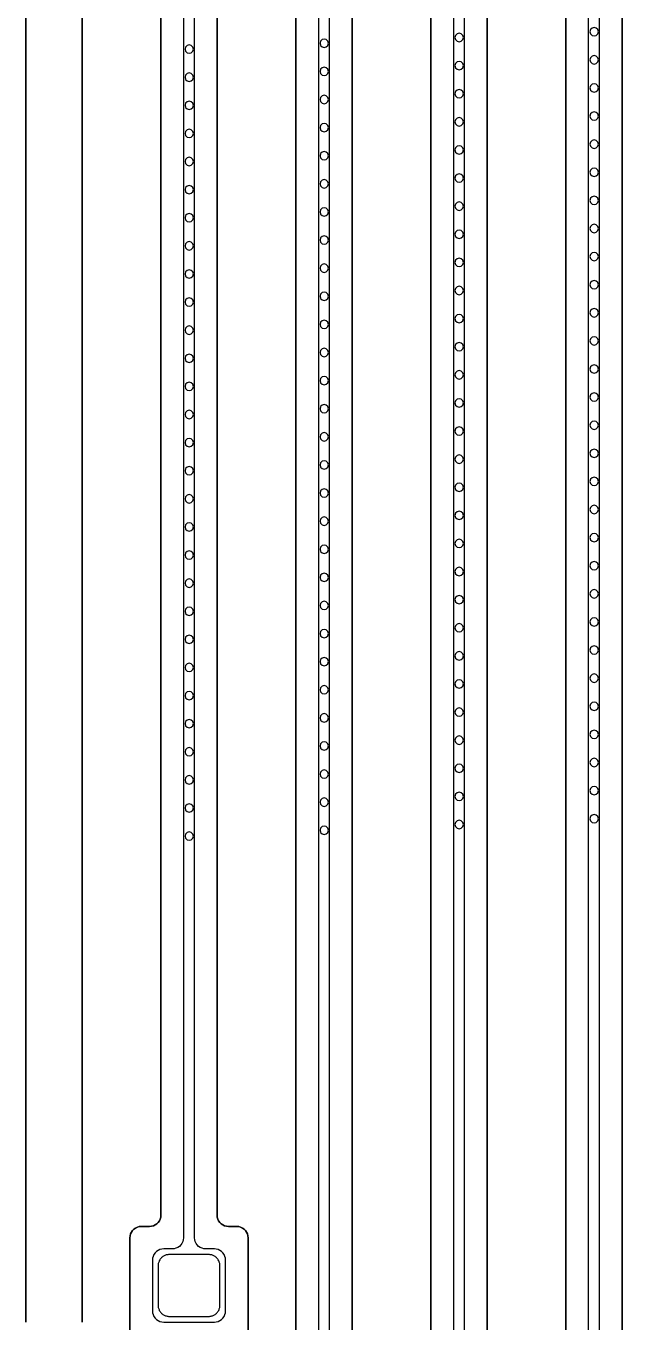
# Model space of a CAD drawing. Header units: metres. Extents: x -1550 to 1550, y -904 to 26100.
# Drawn here: x -238 to -132, y 1898.3 to 2128.8 of the extents above; entities that cross this region are included whole.
import ezdxf

# ---------------------------------------------------------------- set-up
doc = ezdxf.new("R2010")
doc.units = ezdxf.units.M
for name, color, linetype in [('Electrodes', 2, 'CONTINUOUS'), ('Metal', 4, 'CONTINUOUS'), ('pattern_ionp', 7, 'CONTINUOUS'), ('Polyimide', 3, 'CONTINUOUS'), ('Polyimide_Negative', 5, 'CONTINUOUS')]:
    doc.layers.add(name, color=color, linetype=linetype)

msp = doc.modelspace()

# ---------------------------------------------------------------- linework, layer by layer
at = {"layer": 'Electrodes'}
msp.add_lwpolyline([(-205.5, 1899.26), (-205.36, 1899.27), (-205.23, 1899.28), (-205.09, 1899.3), (-204.96, 1899.34), (-204.83, 1899.38), (-204.7, 1899.43), (-204.58, 1899.49), (-204.46, 1899.55), (-204.35, 1899.63), (-204.24, 1899.71), (-204.13, 1899.8), (-204.04, 1899.9), (-203.95, 1900), (-203.87, 1900.11), (-203.79, 1900.22), (-203.72, 1900.34), (-203.67, 1900.47), (-203.62, 1900.59), (-203.57, 1900.72), (-203.54, 1900.85), (-203.52, 1900.99), (-203.5, 1901.13), (-203.5, 1901.26), (-203.5, 1908.26), (-203.5, 1908.4), (-203.52, 1908.53), (-203.54, 1908.67), (-203.57, 1908.8), (-203.62, 1908.93), (-203.67, 1909.06), (-203.72, 1909.18), (-203.79, 1909.3), (-203.87, 1909.42), (-203.95, 1909.52), (-204.04, 1909.63), (-204.13, 1909.72), (-204.24, 1909.81), (-204.35, 1909.9), (-204.46, 1909.97), (-204.58, 1910.04), (-204.7, 1910.1), (-204.83, 1910.15), (-204.96, 1910.19), (-205.09, 1910.22), (-205.23, 1910.24), (-205.36, 1910.26), (-205.5, 1910.26), (-212.5, 1910.26), (-212.64, 1910.26), (-212.77, 1910.24), (-212.91, 1910.22), (-213.04, 1910.19), (-213.17, 1910.15), (-213.3, 1910.1), (-213.42, 1910.04), (-213.54, 1909.97), (-213.65, 1909.9), (-213.76, 1909.81), (-213.87, 1909.72), (-213.96, 1909.63), (-214.05, 1909.52), (-214.13, 1909.42), (-214.21, 1909.3), (-214.28, 1909.18), (-214.33, 1909.06), (-214.38, 1908.93), (-214.43, 1908.8), (-214.46, 1908.67), (-214.48, 1908.53), (-214.5, 1908.4), (-214.5, 1908.26), (-214.5, 1901.26), (-214.5, 1901.13), (-214.48, 1900.99), (-214.46, 1900.85), (-214.43, 1900.72), (-214.38, 1900.59), (-214.33, 1900.47), (-214.28, 1900.34), (-214.21, 1900.22), (-214.13, 1900.11), (-214.05, 1900), (-213.96, 1899.9), (-213.87, 1899.8), (-213.76, 1899.71), (-213.65, 1899.63), (-213.54, 1899.55), (-213.42, 1899.49), (-213.3, 1899.43), (-213.17, 1899.38), (-213.04, 1899.34), (-212.91, 1899.3), (-212.77, 1899.28), (-212.64, 1899.27), (-212.5, 1899.26), (-205.5, 1899.26)], close=True, dxfattribs=at)
at = {"layer": 'Metal'}
for points in [[(-210, 11993.5), (-210, 1913.26), (-210.03, 1912.91), (-210.12, 1912.58), (-210.27, 1912.26), (-210.47, 1911.98), (-210.71, 1911.73), (-211, 1911.53), (-211.32, 1911.38), (-211.65, 1911.29), (-212, 1911.26), (-213.5, 1911.26), (-213.85, 1911.23), (-214.18, 1911.14), (-214.5, 1910.99), (-214.79, 1910.79), (-215.03, 1910.55), (-215.23, 1910.26), (-215.38, 1909.95), (-215.47, 1909.61), (-215.5, 1909.26), (-215.5, 1900.26), (-215.47, 1899.91), (-215.38, 1899.58), (-215.23, 1899.26), (-215.03, 1898.98), (-214.79, 1898.73), (-214.5, 1898.53), (-214.18, 1898.38), (-213.85, 1898.29), (-213.5, 1898.26), (-204.5, 1898.26), (-204.15, 1898.29), (-203.82, 1898.38), (-203.5, 1898.53), (-203.21, 1898.73), (-202.97, 1898.98), (-202.77, 1899.26), (-202.62, 1899.58), (-202.53, 1899.91), (-202.5, 1900.26), (-202.5, 1909.26), (-202.53, 1909.61), (-202.62, 1909.95), (-202.77, 1910.26), (-202.97, 1910.55), (-203.21, 1910.79), (-203.5, 1910.99), (-203.82, 1911.14), (-204.15, 1911.23), (-204.5, 1911.26), (-206, 1911.26), (-206.35, 1911.29), (-206.68, 1911.38), (-207, 1911.53), (-207.29, 1911.73), (-207.53, 1911.98), (-207.73, 1912.26), (-207.88, 1912.58), (-207.97, 1912.91), (-208, 1913.26), (-208, 11993.5)], [(-186, 11993.5), (-186, 1659.29)], [(-184, 1659.29), (-184, 11993.5)], [(-162, 11993.5), (-162, 1405.33)], [(-160, 1405.33), (-160, 11993.5)], [(-138, 11993.5), (-138, 1151.36)], [(-136, 1151.36), (-136, 11993.5)]]:
    msp.add_lwpolyline(points, dxfattribs=at)
at = {"layer": 'pattern_ionp'}
for points in [[(-136.21, 2127.8), (-136.31, 2128.18), (-136.59, 2128.45), (-136.96, 2128.55), (-137.34, 2128.45), (-137.61, 2128.18), (-137.71, 2127.8), (-137.61, 2127.43), (-137.34, 2127.15), (-136.96, 2127.05), (-136.59, 2127.15), (-136.31, 2127.43), (-136.21, 2127.8)], [(-184.21, 2125.74), (-184.31, 2126.11), (-184.59, 2126.39), (-184.96, 2126.49), (-185.34, 2126.39), (-185.61, 2126.11), (-185.71, 2125.74), (-185.61, 2125.36), (-185.34, 2125.09), (-184.96, 2124.99), (-184.59, 2125.09), (-184.31, 2125.36), (-184.21, 2125.74)], [(-160.21, 2126.77), (-160.31, 2127.14), (-160.59, 2127.42), (-160.96, 2127.52), (-161.34, 2127.42), (-161.61, 2127.14), (-161.71, 2126.77), (-161.61, 2126.39), (-161.34, 2126.12), (-160.96, 2126.02), (-160.59, 2126.12), (-160.31, 2126.39), (-160.21, 2126.77)], [(-208.21, 2124.71), (-208.31, 2125.08), (-208.59, 2125.35), (-208.96, 2125.46), (-209.34, 2125.35), (-209.61, 2125.08), (-209.71, 2124.71), (-209.61, 2124.33), (-209.34, 2124.06), (-208.96, 2123.96), (-208.59, 2124.06), (-208.31, 2124.33), (-208.21, 2124.71)], [(-184.21, 2120.74), (-184.31, 2121.11), (-184.59, 2121.39), (-184.96, 2121.49), (-185.34, 2121.39), (-185.61, 2121.11), (-185.71, 2120.74), (-185.61, 2120.36), (-185.34, 2120.09), (-184.96, 2119.99), (-184.59, 2120.09), (-184.31, 2120.36), (-184.21, 2120.74)], [(-160.21, 2121.77), (-160.31, 2122.14), (-160.59, 2122.42), (-160.96, 2122.52), (-161.34, 2122.42), (-161.61, 2122.14), (-161.71, 2121.77), (-161.61, 2121.39), (-161.34, 2121.12), (-160.96, 2121.02), (-160.59, 2121.12), (-160.31, 2121.39), (-160.21, 2121.77)], [(-136.21, 2122.8), (-136.31, 2123.18), (-136.59, 2123.45), (-136.96, 2123.55), (-137.34, 2123.45), (-137.61, 2123.18), (-137.71, 2122.8), (-137.61, 2122.43), (-137.34, 2122.15), (-136.96, 2122.05), (-136.59, 2122.15), (-136.31, 2122.43), (-136.21, 2122.8)], [(-208.21, 2119.71), (-208.31, 2120.08), (-208.59, 2120.35), (-208.96, 2120.46), (-209.34, 2120.35), (-209.61, 2120.08), (-209.71, 2119.71), (-209.61, 2119.33), (-209.34, 2119.06), (-208.96, 2118.96), (-208.59, 2119.06), (-208.31, 2119.33), (-208.21, 2119.71)], [(-160.21, 2116.77), (-160.31, 2117.14), (-160.59, 2117.42), (-160.96, 2117.52), (-161.34, 2117.42), (-161.61, 2117.14), (-161.71, 2116.77), (-161.61, 2116.39), (-161.34, 2116.12), (-160.96, 2116.02), (-160.59, 2116.12), (-160.31, 2116.39), (-160.21, 2116.77)], [(-136.21, 2117.8), (-136.31, 2118.18), (-136.59, 2118.45), (-136.96, 2118.55), (-137.34, 2118.45), (-137.61, 2118.18), (-137.71, 2117.8), (-137.61, 2117.43), (-137.34, 2117.15), (-136.96, 2117.05), (-136.59, 2117.15), (-136.31, 2117.43), (-136.21, 2117.8)], [(-208.21, 2114.71), (-208.31, 2115.08), (-208.59, 2115.35), (-208.96, 2115.46), (-209.34, 2115.35), (-209.61, 2115.08), (-209.71, 2114.71), (-209.61, 2114.33), (-209.34, 2114.06), (-208.96, 2113.96), (-208.59, 2114.06), (-208.31, 2114.33), (-208.21, 2114.71)], [(-184.21, 2115.74), (-184.31, 2116.11), (-184.59, 2116.39), (-184.96, 2116.49), (-185.34, 2116.39), (-185.61, 2116.11), (-185.71, 2115.74), (-185.61, 2115.36), (-185.34, 2115.09), (-184.96, 2114.99), (-184.59, 2115.09), (-184.31, 2115.36), (-184.21, 2115.74)], [(-160.21, 2111.77), (-160.31, 2112.14), (-160.59, 2112.42), (-160.96, 2112.52), (-161.34, 2112.42), (-161.61, 2112.14), (-161.71, 2111.77), (-161.61, 2111.39), (-161.34, 2111.12), (-160.96, 2111.02), (-160.59, 2111.12), (-160.31, 2111.39), (-160.21, 2111.77)], [(-136.21, 2112.8), (-136.31, 2113.18), (-136.59, 2113.45), (-136.96, 2113.55), (-137.34, 2113.45), (-137.61, 2113.18), (-137.71, 2112.8), (-137.61, 2112.43), (-137.34, 2112.15), (-136.96, 2112.05), (-136.59, 2112.15), (-136.31, 2112.43), (-136.21, 2112.8)], [(-208.21, 2109.71), (-208.31, 2110.08), (-208.59, 2110.35), (-208.96, 2110.46), (-209.34, 2110.35), (-209.61, 2110.08), (-209.71, 2109.71), (-209.61, 2109.33), (-209.34, 2109.06), (-208.96, 2108.96), (-208.59, 2109.06), (-208.31, 2109.33), (-208.21, 2109.71)], [(-184.21, 2110.74), (-184.31, 2111.11), (-184.59, 2111.39), (-184.96, 2111.49), (-185.34, 2111.39), (-185.61, 2111.11), (-185.71, 2110.74), (-185.61, 2110.36), (-185.34, 2110.09), (-184.96, 2109.99), (-184.59, 2110.09), (-184.31, 2110.36), (-184.21, 2110.74)], [(-160.21, 2106.77), (-160.31, 2107.14), (-160.59, 2107.42), (-160.96, 2107.52), (-161.34, 2107.42), (-161.61, 2107.14), (-161.71, 2106.77), (-161.61, 2106.39), (-161.34, 2106.12), (-160.96, 2106.02), (-160.59, 2106.12), (-160.31, 2106.39), (-160.21, 2106.77)], [(-136.21, 2107.8), (-136.31, 2108.18), (-136.59, 2108.45), (-136.96, 2108.55), (-137.34, 2108.45), (-137.61, 2108.18), (-137.71, 2107.8), (-137.61, 2107.43), (-137.34, 2107.15), (-136.96, 2107.05), (-136.59, 2107.15), (-136.31, 2107.43), (-136.21, 2107.8)], [(-208.21, 2104.71), (-208.31, 2105.08), (-208.59, 2105.35), (-208.96, 2105.46), (-209.34, 2105.35), (-209.61, 2105.08), (-209.71, 2104.71), (-209.61, 2104.33), (-209.34, 2104.06), (-208.96, 2103.96), (-208.59, 2104.06), (-208.31, 2104.33), (-208.21, 2104.71)], [(-184.21, 2105.74), (-184.31, 2106.11), (-184.59, 2106.39), (-184.96, 2106.49), (-185.34, 2106.39), (-185.61, 2106.11), (-185.71, 2105.74), (-185.61, 2105.36), (-185.34, 2105.09), (-184.96, 2104.99), (-184.59, 2105.09), (-184.31, 2105.36), (-184.21, 2105.74)], [(-136.21, 2102.8), (-136.31, 2103.18), (-136.59, 2103.45), (-136.96, 2103.55), (-137.34, 2103.45), (-137.61, 2103.18), (-137.71, 2102.8), (-137.61, 2102.43), (-137.34, 2102.15), (-136.96, 2102.05), (-136.59, 2102.15), (-136.31, 2102.43), (-136.21, 2102.8)], [(-184.21, 2100.74), (-184.31, 2101.11), (-184.59, 2101.39), (-184.96, 2101.49), (-185.34, 2101.39), (-185.61, 2101.11), (-185.71, 2100.74), (-185.61, 2100.36), (-185.34, 2100.09), (-184.96, 2099.99), (-184.59, 2100.09), (-184.31, 2100.36), (-184.21, 2100.74)], [(-160.21, 2101.77), (-160.31, 2102.14), (-160.59, 2102.42), (-160.96, 2102.52), (-161.34, 2102.42), (-161.61, 2102.14), (-161.71, 2101.77), (-161.61, 2101.39), (-161.34, 2101.12), (-160.96, 2101.02), (-160.59, 2101.12), (-160.31, 2101.39), (-160.21, 2101.77)], [(-208.21, 2099.71), (-208.31, 2100.08), (-208.59, 2100.35), (-208.96, 2100.46), (-209.34, 2100.35), (-209.61, 2100.08), (-209.71, 2099.71), (-209.61, 2099.33), (-209.34, 2099.06), (-208.96, 2098.96), (-208.59, 2099.06), (-208.31, 2099.33), (-208.21, 2099.71)], [(-136.21, 2097.8), (-136.31, 2098.18), (-136.59, 2098.45), (-136.96, 2098.55), (-137.34, 2098.45), (-137.61, 2098.18), (-137.71, 2097.8), (-137.61, 2097.43), (-137.34, 2097.15), (-136.96, 2097.05), (-136.59, 2097.15), (-136.31, 2097.43), (-136.21, 2097.8)], [(-184.21, 2095.74), (-184.31, 2096.11), (-184.59, 2096.39), (-184.96, 2096.49), (-185.34, 2096.39), (-185.61, 2096.11), (-185.71, 2095.74), (-185.61, 2095.36), (-185.34, 2095.09), (-184.96, 2094.99), (-184.59, 2095.09), (-184.31, 2095.36), (-184.21, 2095.74)], [(-160.21, 2096.77), (-160.31, 2097.14), (-160.59, 2097.42), (-160.96, 2097.52), (-161.34, 2097.42), (-161.61, 2097.14), (-161.71, 2096.77), (-161.61, 2096.39), (-161.34, 2096.12), (-160.96, 2096.02), (-160.59, 2096.12), (-160.31, 2096.39), (-160.21, 2096.77)], [(-208.21, 2094.71), (-208.31, 2095.08), (-208.59, 2095.35), (-208.96, 2095.46), (-209.34, 2095.35), (-209.61, 2095.08), (-209.71, 2094.71), (-209.61, 2094.33), (-209.34, 2094.06), (-208.96, 2093.96), (-208.59, 2094.06), (-208.31, 2094.33), (-208.21, 2094.71)], [(-184.21, 2090.74), (-184.31, 2091.11), (-184.59, 2091.39), (-184.96, 2091.49), (-185.34, 2091.39), (-185.61, 2091.11), (-185.71, 2090.74), (-185.61, 2090.36), (-185.34, 2090.09), (-184.96, 2089.99), (-184.59, 2090.09), (-184.31, 2090.36), (-184.21, 2090.74)], [(-160.21, 2091.77), (-160.31, 2092.14), (-160.59, 2092.42), (-160.96, 2092.52), (-161.34, 2092.42), (-161.61, 2092.14), (-161.71, 2091.77), (-161.61, 2091.39), (-161.34, 2091.12), (-160.96, 2091.02), (-160.59, 2091.12), (-160.31, 2091.39), (-160.21, 2091.77)], [(-136.21, 2092.8), (-136.31, 2093.18), (-136.59, 2093.45), (-136.96, 2093.55), (-137.34, 2093.45), (-137.61, 2093.18), (-137.71, 2092.8), (-137.61, 2092.43), (-137.34, 2092.15), (-136.96, 2092.05), (-136.59, 2092.15), (-136.31, 2092.43), (-136.21, 2092.8)], [(-208.21, 2089.71), (-208.31, 2090.08), (-208.59, 2090.35), (-208.96, 2090.46), (-209.34, 2090.35), (-209.61, 2090.08), (-209.71, 2089.71), (-209.61, 2089.33), (-209.34, 2089.06), (-208.96, 2088.96), (-208.59, 2089.06), (-208.31, 2089.33), (-208.21, 2089.71)], [(-160.21, 2086.77), (-160.31, 2087.14), (-160.59, 2087.42), (-160.96, 2087.52), (-161.34, 2087.42), (-161.61, 2087.14), (-161.71, 2086.77), (-161.61, 2086.39), (-161.34, 2086.12), (-160.96, 2086.02), (-160.59, 2086.12), (-160.31, 2086.39), (-160.21, 2086.77)], [(-136.21, 2087.8), (-136.31, 2088.18), (-136.59, 2088.45), (-136.96, 2088.55), (-137.34, 2088.45), (-137.61, 2088.18), (-137.71, 2087.8), (-137.61, 2087.43), (-137.34, 2087.15), (-136.96, 2087.05), (-136.59, 2087.15), (-136.31, 2087.43), (-136.21, 2087.8)], [(-208.21, 2084.71), (-208.31, 2085.08), (-208.59, 2085.35), (-208.96, 2085.46), (-209.34, 2085.35), (-209.61, 2085.08), (-209.71, 2084.71), (-209.61, 2084.33), (-209.34, 2084.06), (-208.96, 2083.96), (-208.59, 2084.06), (-208.31, 2084.33), (-208.21, 2084.71)], [(-184.21, 2085.74), (-184.31, 2086.11), (-184.59, 2086.39), (-184.96, 2086.49), (-185.34, 2086.39), (-185.61, 2086.11), (-185.71, 2085.74), (-185.61, 2085.36), (-185.34, 2085.09), (-184.96, 2084.99), (-184.59, 2085.09), (-184.31, 2085.36), (-184.21, 2085.74)], [(-160.21, 2081.77), (-160.31, 2082.14), (-160.59, 2082.42), (-160.96, 2082.52), (-161.34, 2082.42), (-161.61, 2082.14), (-161.71, 2081.77), (-161.61, 2081.39), (-161.34, 2081.12), (-160.96, 2081.02), (-160.59, 2081.12), (-160.31, 2081.39), (-160.21, 2081.77)], [(-136.21, 2082.8), (-136.31, 2083.18), (-136.59, 2083.45), (-136.96, 2083.55), (-137.34, 2083.45), (-137.61, 2083.18), (-137.71, 2082.8), (-137.61, 2082.43), (-137.34, 2082.15), (-136.96, 2082.05), (-136.59, 2082.15), (-136.31, 2082.43), (-136.21, 2082.8)], [(-208.21, 2079.71), (-208.31, 2080.08), (-208.59, 2080.35), (-208.96, 2080.46), (-209.34, 2080.35), (-209.61, 2080.08), (-209.71, 2079.71), (-209.61, 2079.33), (-209.34, 2079.06), (-208.96, 2078.96), (-208.59, 2079.06), (-208.31, 2079.33), (-208.21, 2079.71)], [(-184.21, 2080.74), (-184.31, 2081.11), (-184.59, 2081.39), (-184.96, 2081.49), (-185.34, 2081.39), (-185.61, 2081.11), (-185.71, 2080.74), (-185.61, 2080.36), (-185.34, 2080.09), (-184.96, 2079.99), (-184.59, 2080.09), (-184.31, 2080.36), (-184.21, 2080.74)], [(-160.21, 2076.77), (-160.31, 2077.14), (-160.59, 2077.42), (-160.96, 2077.52), (-161.34, 2077.42), (-161.61, 2077.14), (-161.71, 2076.77), (-161.61, 2076.39), (-161.34, 2076.12), (-160.96, 2076.02), (-160.59, 2076.12), (-160.31, 2076.39), (-160.21, 2076.77)], [(-136.21, 2077.8), (-136.31, 2078.18), (-136.59, 2078.45), (-136.96, 2078.55), (-137.34, 2078.45), (-137.61, 2078.18), (-137.71, 2077.8), (-137.61, 2077.43), (-137.34, 2077.15), (-136.96, 2077.05), (-136.59, 2077.15), (-136.31, 2077.43), (-136.21, 2077.8)], [(-208.21, 2074.71), (-208.31, 2075.08), (-208.59, 2075.35), (-208.96, 2075.46), (-209.34, 2075.35), (-209.61, 2075.08), (-209.71, 2074.71), (-209.61, 2074.33), (-209.34, 2074.06), (-208.96, 2073.96), (-208.59, 2074.06), (-208.31, 2074.33), (-208.21, 2074.71)], [(-184.21, 2075.74), (-184.31, 2076.11), (-184.59, 2076.39), (-184.96, 2076.49), (-185.34, 2076.39), (-185.61, 2076.11), (-185.71, 2075.74), (-185.61, 2075.36), (-185.34, 2075.09), (-184.96, 2074.99), (-184.59, 2075.09), (-184.31, 2075.36), (-184.21, 2075.74)], [(-136.21, 2072.8), (-136.31, 2073.18), (-136.59, 2073.45), (-136.96, 2073.55), (-137.34, 2073.45), (-137.61, 2073.18), (-137.71, 2072.8), (-137.61, 2072.43), (-137.34, 2072.15), (-136.96, 2072.05), (-136.59, 2072.15), (-136.31, 2072.43), (-136.21, 2072.8)], [(-184.21, 2070.74), (-184.31, 2071.11), (-184.59, 2071.39), (-184.96, 2071.49), (-185.34, 2071.39), (-185.61, 2071.11), (-185.71, 2070.74), (-185.61, 2070.36), (-185.34, 2070.09), (-184.96, 2069.99), (-184.59, 2070.09), (-184.31, 2070.36), (-184.21, 2070.74)], [(-160.21, 2071.77), (-160.31, 2072.14), (-160.59, 2072.42), (-160.96, 2072.52), (-161.34, 2072.42), (-161.61, 2072.14), (-161.71, 2071.77), (-161.61, 2071.39), (-161.34, 2071.12), (-160.96, 2071.02), (-160.59, 2071.12), (-160.31, 2071.39), (-160.21, 2071.77)], [(-208.21, 2069.71), (-208.31, 2070.08), (-208.59, 2070.35), (-208.96, 2070.46), (-209.34, 2070.35), (-209.61, 2070.08), (-209.71, 2069.71), (-209.61, 2069.33), (-209.34, 2069.06), (-208.96, 2068.96), (-208.59, 2069.06), (-208.31, 2069.33), (-208.21, 2069.71)], [(-136.21, 2067.8), (-136.31, 2068.18), (-136.59, 2068.45), (-136.96, 2068.55), (-137.34, 2068.45), (-137.61, 2068.18), (-137.71, 2067.8), (-137.61, 2067.43), (-137.34, 2067.15), (-136.96, 2067.05), (-136.59, 2067.15), (-136.31, 2067.43), (-136.21, 2067.8)], [(-184.21, 2065.74), (-184.31, 2066.11), (-184.59, 2066.39), (-184.96, 2066.49), (-185.34, 2066.39), (-185.61, 2066.11), (-185.71, 2065.74), (-185.61, 2065.36), (-185.34, 2065.09), (-184.96, 2064.99), (-184.59, 2065.09), (-184.31, 2065.36), (-184.21, 2065.74)], [(-160.21, 2066.77), (-160.31, 2067.14), (-160.59, 2067.42), (-160.96, 2067.52), (-161.34, 2067.42), (-161.61, 2067.14), (-161.71, 2066.77), (-161.61, 2066.39), (-161.34, 2066.12), (-160.96, 2066.02), (-160.59, 2066.12), (-160.31, 2066.39), (-160.21, 2066.77)], [(-208.21, 2064.71), (-208.31, 2065.08), (-208.59, 2065.35), (-208.96, 2065.46), (-209.34, 2065.35), (-209.61, 2065.08), (-209.71, 2064.71), (-209.61, 2064.33), (-209.34, 2064.06), (-208.96, 2063.96), (-208.59, 2064.06), (-208.31, 2064.33), (-208.21, 2064.71)], [(-184.21, 2060.74), (-184.31, 2061.11), (-184.59, 2061.39), (-184.96, 2061.49), (-185.34, 2061.39), (-185.61, 2061.11), (-185.71, 2060.74), (-185.61, 2060.36), (-185.34, 2060.09), (-184.96, 2059.99), (-184.59, 2060.09), (-184.31, 2060.36), (-184.21, 2060.74)], [(-160.21, 2061.77), (-160.31, 2062.14), (-160.59, 2062.42), (-160.96, 2062.52), (-161.34, 2062.42), (-161.61, 2062.14), (-161.71, 2061.77), (-161.61, 2061.39), (-161.34, 2061.12), (-160.96, 2061.02), (-160.59, 2061.12), (-160.31, 2061.39), (-160.21, 2061.77)], [(-136.21, 2062.8), (-136.31, 2063.18), (-136.59, 2063.45), (-136.96, 2063.55), (-137.34, 2063.45), (-137.61, 2063.18), (-137.71, 2062.8), (-137.61, 2062.43), (-137.34, 2062.15), (-136.96, 2062.05), (-136.59, 2062.15), (-136.31, 2062.43), (-136.21, 2062.8)], [(-208.21, 2059.71), (-208.31, 2060.08), (-208.59, 2060.35), (-208.96, 2060.46), (-209.34, 2060.35), (-209.61, 2060.08), (-209.71, 2059.71), (-209.61, 2059.33), (-209.34, 2059.06), (-208.96, 2058.96), (-208.59, 2059.06), (-208.31, 2059.33), (-208.21, 2059.71)], [(-160.21, 2056.77), (-160.31, 2057.14), (-160.59, 2057.42), (-160.96, 2057.52), (-161.34, 2057.42), (-161.61, 2057.14), (-161.71, 2056.77), (-161.61, 2056.39), (-161.34, 2056.12), (-160.96, 2056.02), (-160.59, 2056.12), (-160.31, 2056.39), (-160.21, 2056.77)], [(-136.21, 2057.8), (-136.31, 2058.18), (-136.59, 2058.45), (-136.96, 2058.55), (-137.34, 2058.45), (-137.61, 2058.18), (-137.71, 2057.8), (-137.61, 2057.43), (-137.34, 2057.15), (-136.96, 2057.05), (-136.59, 2057.15), (-136.31, 2057.43), (-136.21, 2057.8)], [(-208.21, 2054.71), (-208.31, 2055.08), (-208.59, 2055.35), (-208.96, 2055.46), (-209.34, 2055.35), (-209.61, 2055.08), (-209.71, 2054.71), (-209.61, 2054.33), (-209.34, 2054.06), (-208.96, 2053.96), (-208.59, 2054.06), (-208.31, 2054.33), (-208.21, 2054.71)], [(-184.21, 2055.74), (-184.31, 2056.11), (-184.59, 2056.39), (-184.96, 2056.49), (-185.34, 2056.39), (-185.61, 2056.11), (-185.71, 2055.74), (-185.61, 2055.36), (-185.34, 2055.09), (-184.96, 2054.99), (-184.59, 2055.09), (-184.31, 2055.36), (-184.21, 2055.74)], [(-160.21, 2051.77), (-160.31, 2052.14), (-160.59, 2052.42), (-160.96, 2052.52), (-161.34, 2052.42), (-161.61, 2052.14), (-161.71, 2051.77), (-161.61, 2051.39), (-161.34, 2051.12), (-160.96, 2051.02), (-160.59, 2051.12), (-160.31, 2051.39), (-160.21, 2051.77)], [(-136.21, 2052.8), (-136.31, 2053.18), (-136.59, 2053.45), (-136.96, 2053.55), (-137.34, 2053.45), (-137.61, 2053.18), (-137.71, 2052.8), (-137.61, 2052.43), (-137.34, 2052.15), (-136.96, 2052.05), (-136.59, 2052.15), (-136.31, 2052.43), (-136.21, 2052.8)], [(-208.21, 2049.71), (-208.31, 2050.08), (-208.59, 2050.35), (-208.96, 2050.46), (-209.34, 2050.35), (-209.61, 2050.08), (-209.71, 2049.71), (-209.61, 2049.33), (-209.34, 2049.06), (-208.96, 2048.96), (-208.59, 2049.06), (-208.31, 2049.33), (-208.21, 2049.71)], [(-184.21, 2050.74), (-184.31, 2051.11), (-184.59, 2051.39), (-184.96, 2051.49), (-185.34, 2051.39), (-185.61, 2051.11), (-185.71, 2050.74), (-185.61, 2050.36), (-185.34, 2050.09), (-184.96, 2049.99), (-184.59, 2050.09), (-184.31, 2050.36), (-184.21, 2050.74)], [(-160.21, 2046.77), (-160.31, 2047.14), (-160.59, 2047.42), (-160.96, 2047.52), (-161.34, 2047.42), (-161.61, 2047.14), (-161.71, 2046.77), (-161.61, 2046.39), (-161.34, 2046.12), (-160.96, 2046.02), (-160.59, 2046.12), (-160.31, 2046.39), (-160.21, 2046.77)], [(-136.21, 2047.8), (-136.31, 2048.18), (-136.59, 2048.45), (-136.96, 2048.55), (-137.34, 2048.45), (-137.61, 2048.18), (-137.71, 2047.8), (-137.61, 2047.43), (-137.34, 2047.15), (-136.96, 2047.05), (-136.59, 2047.15), (-136.31, 2047.43), (-136.21, 2047.8)], [(-208.21, 2044.71), (-208.31, 2045.08), (-208.59, 2045.35), (-208.96, 2045.46), (-209.34, 2045.35), (-209.61, 2045.08), (-209.71, 2044.71), (-209.61, 2044.33), (-209.34, 2044.06), (-208.96, 2043.96), (-208.59, 2044.06), (-208.31, 2044.33), (-208.21, 2044.71)], [(-184.21, 2045.74), (-184.31, 2046.11), (-184.59, 2046.39), (-184.96, 2046.49), (-185.34, 2046.39), (-185.61, 2046.11), (-185.71, 2045.74), (-185.61, 2045.36), (-185.34, 2045.09), (-184.96, 2044.99), (-184.59, 2045.09), (-184.31, 2045.36), (-184.21, 2045.74)], [(-136.21, 2042.8), (-136.31, 2043.18), (-136.59, 2043.45), (-136.96, 2043.55), (-137.34, 2043.45), (-137.61, 2043.18), (-137.71, 2042.8), (-137.61, 2042.43), (-137.34, 2042.15), (-136.96, 2042.05), (-136.59, 2042.15), (-136.31, 2042.43), (-136.21, 2042.8)], [(-184.21, 2040.74), (-184.31, 2041.11), (-184.59, 2041.39), (-184.96, 2041.49), (-185.34, 2041.39), (-185.61, 2041.11), (-185.71, 2040.74), (-185.61, 2040.36), (-185.34, 2040.09), (-184.96, 2039.99), (-184.59, 2040.09), (-184.31, 2040.36), (-184.21, 2040.74)], [(-160.21, 2041.77), (-160.31, 2042.14), (-160.59, 2042.42), (-160.96, 2042.52), (-161.34, 2042.42), (-161.61, 2042.14), (-161.71, 2041.77), (-161.61, 2041.39), (-161.34, 2041.12), (-160.96, 2041.02), (-160.59, 2041.12), (-160.31, 2041.39), (-160.21, 2041.77)], [(-208.21, 2039.71), (-208.31, 2040.08), (-208.59, 2040.35), (-208.96, 2040.46), (-209.34, 2040.35), (-209.61, 2040.08), (-209.71, 2039.71), (-209.61, 2039.33), (-209.34, 2039.06), (-208.96, 2038.96), (-208.59, 2039.06), (-208.31, 2039.33), (-208.21, 2039.71)], [(-136.21, 2037.8), (-136.31, 2038.18), (-136.59, 2038.45), (-136.96, 2038.55), (-137.34, 2038.45), (-137.61, 2038.18), (-137.71, 2037.8), (-137.61, 2037.43), (-137.34, 2037.15), (-136.96, 2037.05), (-136.59, 2037.15), (-136.31, 2037.43), (-136.21, 2037.8)], [(-184.21, 2035.74), (-184.31, 2036.11), (-184.59, 2036.39), (-184.96, 2036.49), (-185.34, 2036.39), (-185.61, 2036.11), (-185.71, 2035.74), (-185.61, 2035.36), (-185.34, 2035.09), (-184.96, 2034.99), (-184.59, 2035.09), (-184.31, 2035.36), (-184.21, 2035.74)], [(-160.21, 2036.77), (-160.31, 2037.14), (-160.59, 2037.42), (-160.96, 2037.52), (-161.34, 2037.42), (-161.61, 2037.14), (-161.71, 2036.77), (-161.61, 2036.39), (-161.34, 2036.12), (-160.96, 2036.02), (-160.59, 2036.12), (-160.31, 2036.39), (-160.21, 2036.77)], [(-208.21, 2034.71), (-208.31, 2035.08), (-208.59, 2035.35), (-208.96, 2035.46), (-209.34, 2035.35), (-209.61, 2035.08), (-209.71, 2034.71), (-209.61, 2034.33), (-209.34, 2034.06), (-208.96, 2033.96), (-208.59, 2034.06), (-208.31, 2034.33), (-208.21, 2034.71)], [(-184.21, 2030.74), (-184.31, 2031.11), (-184.59, 2031.39), (-184.96, 2031.49), (-185.34, 2031.39), (-185.61, 2031.11), (-185.71, 2030.74), (-185.61, 2030.36), (-185.34, 2030.09), (-184.96, 2029.99), (-184.59, 2030.09), (-184.31, 2030.36), (-184.21, 2030.74)], [(-160.21, 2031.77), (-160.31, 2032.14), (-160.59, 2032.42), (-160.96, 2032.52), (-161.34, 2032.42), (-161.61, 2032.14), (-161.71, 2031.77), (-161.61, 2031.39), (-161.34, 2031.12), (-160.96, 2031.02), (-160.59, 2031.12), (-160.31, 2031.39), (-160.21, 2031.77)], [(-136.21, 2032.8), (-136.31, 2033.18), (-136.59, 2033.45), (-136.96, 2033.55), (-137.34, 2033.45), (-137.61, 2033.18), (-137.71, 2032.8), (-137.61, 2032.43), (-137.34, 2032.15), (-136.96, 2032.05), (-136.59, 2032.15), (-136.31, 2032.43), (-136.21, 2032.8)], [(-208.21, 2029.71), (-208.31, 2030.08), (-208.59, 2030.35), (-208.96, 2030.46), (-209.34, 2030.35), (-209.61, 2030.08), (-209.71, 2029.71), (-209.61, 2029.33), (-209.34, 2029.06), (-208.96, 2028.96), (-208.59, 2029.06), (-208.31, 2029.33), (-208.21, 2029.71)], [(-160.21, 2026.77), (-160.31, 2027.14), (-160.59, 2027.42), (-160.96, 2027.52), (-161.34, 2027.42), (-161.61, 2027.14), (-161.71, 2026.77), (-161.61, 2026.39), (-161.34, 2026.12), (-160.96, 2026.02), (-160.59, 2026.12), (-160.31, 2026.39), (-160.21, 2026.77)], [(-136.21, 2027.8), (-136.31, 2028.18), (-136.59, 2028.45), (-136.96, 2028.55), (-137.34, 2028.45), (-137.61, 2028.18), (-137.71, 2027.8), (-137.61, 2027.43), (-137.34, 2027.15), (-136.96, 2027.05), (-136.59, 2027.15), (-136.31, 2027.43), (-136.21, 2027.8)], [(-208.21, 2024.71), (-208.31, 2025.08), (-208.59, 2025.35), (-208.96, 2025.46), (-209.34, 2025.35), (-209.61, 2025.08), (-209.71, 2024.71), (-209.61, 2024.33), (-209.34, 2024.06), (-208.96, 2023.96), (-208.59, 2024.06), (-208.31, 2024.33), (-208.21, 2024.71)], [(-184.21, 2025.74), (-184.31, 2026.11), (-184.59, 2026.39), (-184.96, 2026.49), (-185.34, 2026.39), (-185.61, 2026.11), (-185.71, 2025.74), (-185.61, 2025.36), (-185.34, 2025.09), (-184.96, 2024.99), (-184.59, 2025.09), (-184.31, 2025.36), (-184.21, 2025.74)], [(-160.21, 2021.77), (-160.31, 2022.14), (-160.59, 2022.42), (-160.96, 2022.52), (-161.34, 2022.42), (-161.61, 2022.14), (-161.71, 2021.77), (-161.61, 2021.39), (-161.34, 2021.12), (-160.96, 2021.02), (-160.59, 2021.12), (-160.31, 2021.39), (-160.21, 2021.77)], [(-136.21, 2022.8), (-136.31, 2023.18), (-136.59, 2023.45), (-136.96, 2023.55), (-137.34, 2023.45), (-137.61, 2023.18), (-137.71, 2022.8), (-137.61, 2022.43), (-137.34, 2022.15), (-136.96, 2022.05), (-136.59, 2022.15), (-136.31, 2022.43), (-136.21, 2022.8)], [(-208.21, 2019.71), (-208.31, 2020.08), (-208.59, 2020.35), (-208.96, 2020.46), (-209.34, 2020.35), (-209.61, 2020.08), (-209.71, 2019.71), (-209.61, 2019.33), (-209.34, 2019.06), (-208.96, 2018.96), (-208.59, 2019.06), (-208.31, 2019.33), (-208.21, 2019.71)], [(-184.21, 2020.74), (-184.31, 2021.11), (-184.59, 2021.39), (-184.96, 2021.49), (-185.34, 2021.39), (-185.61, 2021.11), (-185.71, 2020.74), (-185.61, 2020.36), (-185.34, 2020.09), (-184.96, 2019.99), (-184.59, 2020.09), (-184.31, 2020.36), (-184.21, 2020.74)], [(-136.21, 2017.8), (-136.31, 2018.18), (-136.59, 2018.45), (-136.96, 2018.55), (-137.34, 2018.45), (-137.61, 2018.18), (-137.71, 2017.8), (-137.61, 2017.43), (-137.34, 2017.15), (-136.96, 2017.05), (-136.59, 2017.15), (-136.31, 2017.43), (-136.21, 2017.8)], [(-208.21, 2014.71), (-208.31, 2015.08), (-208.59, 2015.35), (-208.96, 2015.46), (-209.34, 2015.35), (-209.61, 2015.08), (-209.71, 2014.71), (-209.61, 2014.33), (-209.34, 2014.06), (-208.96, 2013.96), (-208.59, 2014.06), (-208.31, 2014.33), (-208.21, 2014.71)], [(-184.21, 2015.74), (-184.31, 2016.11), (-184.59, 2016.39), (-184.96, 2016.49), (-185.34, 2016.39), (-185.61, 2016.11), (-185.71, 2015.74), (-185.61, 2015.36), (-185.34, 2015.09), (-184.96, 2014.99), (-184.59, 2015.09), (-184.31, 2015.36), (-184.21, 2015.74)], [(-160.21, 2016.77), (-160.31, 2017.14), (-160.59, 2017.42), (-160.96, 2017.52), (-161.34, 2017.42), (-161.61, 2017.14), (-161.71, 2016.77), (-161.61, 2016.39), (-161.34, 2016.12), (-160.96, 2016.02), (-160.59, 2016.12), (-160.31, 2016.39), (-160.21, 2016.77)], [(-136.21, 2012.8), (-136.31, 2013.18), (-136.59, 2013.45), (-136.96, 2013.55), (-137.34, 2013.45), (-137.61, 2013.18), (-137.71, 2012.8), (-137.61, 2012.43), (-137.34, 2012.15), (-136.96, 2012.05), (-136.59, 2012.15), (-136.31, 2012.43), (-136.21, 2012.8)], [(-184.21, 2010.74), (-184.31, 2011.11), (-184.59, 2011.39), (-184.96, 2011.49), (-185.34, 2011.39), (-185.61, 2011.11), (-185.71, 2010.74), (-185.61, 2010.36), (-185.34, 2010.09), (-184.96, 2009.99), (-184.59, 2010.09), (-184.31, 2010.36), (-184.21, 2010.74)], [(-160.21, 2011.77), (-160.31, 2012.14), (-160.59, 2012.42), (-160.96, 2012.52), (-161.34, 2012.42), (-161.61, 2012.14), (-161.71, 2011.77), (-161.61, 2011.39), (-161.34, 2011.12), (-160.96, 2011.02), (-160.59, 2011.12), (-160.31, 2011.39), (-160.21, 2011.77)], [(-208.21, 2009.71), (-208.31, 2010.08), (-208.59, 2010.35), (-208.96, 2010.46), (-209.34, 2010.35), (-209.61, 2010.08), (-209.71, 2009.71), (-209.61, 2009.33), (-209.34, 2009.06), (-208.96, 2008.96), (-208.59, 2009.06), (-208.31, 2009.33), (-208.21, 2009.71)], [(-136.21, 2007.8), (-136.31, 2008.18), (-136.59, 2008.45), (-136.96, 2008.55), (-137.34, 2008.45), (-137.61, 2008.18), (-137.71, 2007.8), (-137.61, 2007.43), (-137.34, 2007.15), (-136.96, 2007.05), (-136.59, 2007.15), (-136.31, 2007.43), (-136.21, 2007.8)], [(-184.21, 2005.74), (-184.31, 2006.11), (-184.59, 2006.39), (-184.96, 2006.49), (-185.34, 2006.39), (-185.61, 2006.11), (-185.71, 2005.74), (-185.61, 2005.36), (-185.34, 2005.09), (-184.96, 2004.99), (-184.59, 2005.09), (-184.31, 2005.36), (-184.21, 2005.74)], [(-160.21, 2006.77), (-160.31, 2007.14), (-160.59, 2007.42), (-160.96, 2007.52), (-161.34, 2007.42), (-161.61, 2007.14), (-161.71, 2006.77), (-161.61, 2006.39), (-161.34, 2006.12), (-160.96, 2006.02), (-160.59, 2006.12), (-160.31, 2006.39), (-160.21, 2006.77)], [(-208.21, 2004.71), (-208.31, 2005.08), (-208.59, 2005.35), (-208.96, 2005.46), (-209.34, 2005.35), (-209.61, 2005.08), (-209.71, 2004.71), (-209.61, 2004.33), (-209.34, 2004.06), (-208.96, 2003.96), (-208.59, 2004.06), (-208.31, 2004.33), (-208.21, 2004.71)], [(-184.21, 2000.74), (-184.31, 2001.11), (-184.59, 2001.39), (-184.96, 2001.49), (-185.34, 2001.39), (-185.61, 2001.11), (-185.71, 2000.74), (-185.61, 2000.36), (-185.34, 2000.09), (-184.96, 1999.99), (-184.59, 2000.09), (-184.31, 2000.36), (-184.21, 2000.74)], [(-160.21, 2001.77), (-160.31, 2002.14), (-160.59, 2002.42), (-160.96, 2002.52), (-161.34, 2002.42), (-161.61, 2002.14), (-161.71, 2001.77), (-161.61, 2001.39), (-161.34, 2001.12), (-160.96, 2001.02), (-160.59, 2001.12), (-160.31, 2001.39), (-160.21, 2001.77)], [(-136.21, 2002.8), (-136.31, 2003.18), (-136.59, 2003.45), (-136.96, 2003.55), (-137.34, 2003.45), (-137.61, 2003.18), (-137.71, 2002.8), (-137.61, 2002.43), (-137.34, 2002.15), (-136.96, 2002.05), (-136.59, 2002.15), (-136.31, 2002.43), (-136.21, 2002.8)], [(-208.21, 1999.71), (-208.31, 2000.08), (-208.59, 2000.35), (-208.96, 2000.46), (-209.34, 2000.35), (-209.61, 2000.08), (-209.71, 1999.71), (-209.61, 1999.33), (-209.34, 1999.06), (-208.96, 1998.96), (-208.59, 1999.06), (-208.31, 1999.33), (-208.21, 1999.71)], [(-160.21, 1996.77), (-160.31, 1997.14), (-160.59, 1997.42), (-160.96, 1997.52), (-161.34, 1997.42), (-161.61, 1997.14), (-161.71, 1996.77), (-161.61, 1996.39), (-161.34, 1996.12), (-160.96, 1996.02), (-160.59, 1996.12), (-160.31, 1996.39), (-160.21, 1996.77)], [(-136.21, 1997.8), (-136.31, 1998.18), (-136.59, 1998.45), (-136.96, 1998.55), (-137.34, 1998.45), (-137.61, 1998.18), (-137.71, 1997.8), (-137.61, 1997.43), (-137.34, 1997.15), (-136.96, 1997.05), (-136.59, 1997.15), (-136.31, 1997.43), (-136.21, 1997.8)], [(-208.21, 1994.71), (-208.31, 1995.08), (-208.59, 1995.35), (-208.96, 1995.46), (-209.34, 1995.35), (-209.61, 1995.08), (-209.71, 1994.71), (-209.61, 1994.33), (-209.34, 1994.06), (-208.96, 1993.96), (-208.59, 1994.06), (-208.31, 1994.33), (-208.21, 1994.71)], [(-184.21, 1995.74), (-184.31, 1996.11), (-184.59, 1996.39), (-184.96, 1996.49), (-185.34, 1996.39), (-185.61, 1996.11), (-185.71, 1995.74), (-185.61, 1995.36), (-185.34, 1995.09), (-184.96, 1994.99), (-184.59, 1995.09), (-184.31, 1995.36), (-184.21, 1995.74)], [(-160.21, 1991.77), (-160.31, 1992.14), (-160.59, 1992.42), (-160.96, 1992.52), (-161.34, 1992.42), (-161.61, 1992.14), (-161.71, 1991.77), (-161.61, 1991.39), (-161.34, 1991.12), (-160.96, 1991.02), (-160.59, 1991.12), (-160.31, 1991.39), (-160.21, 1991.77)], [(-136.21, 1992.8), (-136.31, 1993.18), (-136.59, 1993.45), (-136.96, 1993.55), (-137.34, 1993.45), (-137.61, 1993.18), (-137.71, 1992.8), (-137.61, 1992.43), (-137.34, 1992.15), (-136.96, 1992.05), (-136.59, 1992.15), (-136.31, 1992.43), (-136.21, 1992.8)], [(-208.21, 1989.71), (-208.31, 1990.08), (-208.59, 1990.35), (-208.96, 1990.46), (-209.34, 1990.35), (-209.61, 1990.08), (-209.71, 1989.71), (-209.61, 1989.33), (-209.34, 1989.06), (-208.96, 1988.96), (-208.59, 1989.06), (-208.31, 1989.33), (-208.21, 1989.71)], [(-184.21, 1990.74), (-184.31, 1991.11), (-184.59, 1991.39), (-184.96, 1991.49), (-185.34, 1991.39), (-185.61, 1991.11), (-185.71, 1990.74), (-185.61, 1990.36), (-185.34, 1990.09), (-184.96, 1989.99), (-184.59, 1990.09), (-184.31, 1990.36), (-184.21, 1990.74)], [(-136.21, 1987.8), (-136.31, 1988.18), (-136.59, 1988.45), (-136.96, 1988.55), (-137.34, 1988.45), (-137.61, 1988.18), (-137.71, 1987.8), (-137.61, 1987.43), (-137.34, 1987.15), (-136.96, 1987.05), (-136.59, 1987.15), (-136.31, 1987.43), (-136.21, 1987.8)], [(-208.21, 1984.71), (-208.31, 1985.08), (-208.59, 1985.35), (-208.96, 1985.46), (-209.34, 1985.35), (-209.61, 1985.08), (-209.71, 1984.71), (-209.61, 1984.33), (-209.34, 1984.06), (-208.96, 1983.96), (-208.59, 1984.06), (-208.31, 1984.33), (-208.21, 1984.71)], [(-184.21, 1985.74), (-184.31, 1986.11), (-184.59, 1986.39), (-184.96, 1986.49), (-185.34, 1986.39), (-185.61, 1986.11), (-185.71, 1985.74), (-185.61, 1985.36), (-185.34, 1985.09), (-184.96, 1984.99), (-184.59, 1985.09), (-184.31, 1985.36), (-184.21, 1985.74)], [(-160.21, 1986.77), (-160.31, 1987.14), (-160.59, 1987.42), (-160.96, 1987.52), (-161.34, 1987.42), (-161.61, 1987.14), (-161.71, 1986.77), (-161.61, 1986.39), (-161.34, 1986.12), (-160.96, 1986.02), (-160.59, 1986.12), (-160.31, 1986.39), (-160.21, 1986.77)]]:
    msp.add_lwpolyline(points, close=True, dxfattribs=at)
at = {"layer": 'Polyimide'}
for points in [[(-219.5, 1896.26), (-219.5, 1913.26), (-219.47, 1913.61), (-219.38, 1913.95), (-219.23, 1914.26), (-219.03, 1914.55), (-218.79, 1914.79), (-218.5, 1914.99), (-218.18, 1915.14), (-217.85, 1915.23), (-217.5, 1915.26), (-216, 1915.26), (-215.65, 1915.29), (-215.32, 1915.38), (-215, 1915.53), (-214.71, 1915.73), (-214.47, 1915.98), (-214.27, 1916.26), (-214.12, 1916.58), (-214.03, 1916.91), (-214, 1917.26), (-214, 11978.5)], [(-204, 11978.5), (-204, 1917.26), (-203.97, 1916.91), (-203.88, 1916.58), (-203.73, 1916.26), (-203.53, 1915.98), (-203.29, 1915.73), (-203, 1915.53), (-202.68, 1915.38), (-202.35, 1915.29), (-202, 1915.26), (-200.5, 1915.26), (-200.15, 1915.23), (-199.82, 1915.14), (-199.5, 1914.99), (-199.21, 1914.79), (-198.97, 1914.55), (-198.77, 1914.26), (-198.62, 1913.95), (-198.53, 1913.61), (-198.5, 1913.26), (-198.5, 1896.26)], [(-190, 1663.29), (-190, 11978.5)], [(-180, 11978.5), (-180, 1663.29)], [(-166, 1409.33), (-166, 11978.5)], [(-156, 11978.5), (-156, 1409.33)], [(-142, 1155.36), (-142, 11978.5)], [(-132, 11978.5), (-132, 1155.36)], [(-238, 1898.23), (-238, 2146.23)], [(-228, 2146.23), (-228, 1898.23)]]:
    msp.add_lwpolyline(points, dxfattribs=at)
at = {"layer": 'Polyimide_Negative'}
for points in [[(-214, 11978.5), (-214, 1917.26), (-214.03, 1916.91), (-214.12, 1916.58), (-214.27, 1916.26), (-214.47, 1915.98), (-214.71, 1915.73), (-215, 1915.53), (-215.32, 1915.38), (-215.65, 1915.29), (-216, 1915.26), (-217.5, 1915.26), (-217.85, 1915.23), (-218.18, 1915.14), (-218.5, 1914.99), (-218.79, 1914.79), (-219.03, 1914.55), (-219.23, 1914.26), (-219.38, 1913.95), (-219.47, 1913.61), (-219.5, 1913.26), (-219.5, 1896.26)], [(-198.5, 1896.26), (-198.5, 1913.26), (-198.53, 1913.61), (-198.62, 1913.95), (-198.77, 1914.26), (-198.97, 1914.55), (-199.21, 1914.79), (-199.5, 1914.99), (-199.82, 1915.14), (-200.15, 1915.23), (-200.5, 1915.26), (-202, 1915.26), (-202.35, 1915.29), (-202.68, 1915.38), (-203, 1915.53), (-203.29, 1915.73), (-203.53, 1915.98), (-203.73, 1916.26), (-203.88, 1916.58), (-203.97, 1916.91), (-204, 1917.26), (-204, 11978.5)], [(-190, 11978.5), (-190, 1663.29)], [(-180, 1663.29), (-180, 11978.5)], [(-166, 11978.5), (-166, 1409.33)], [(-156, 1409.33), (-156, 11978.5)], [(-142, 11978.5), (-142, 1155.36)], [(-132, 1155.36), (-132, 11978.5)], [(-238, 2146.23), (-238, 1898.23)], [(-228, 1898.23), (-228, 2146.23)]]:
    msp.add_lwpolyline(points, dxfattribs=at)

doc.saveas('drawing.dxf')
